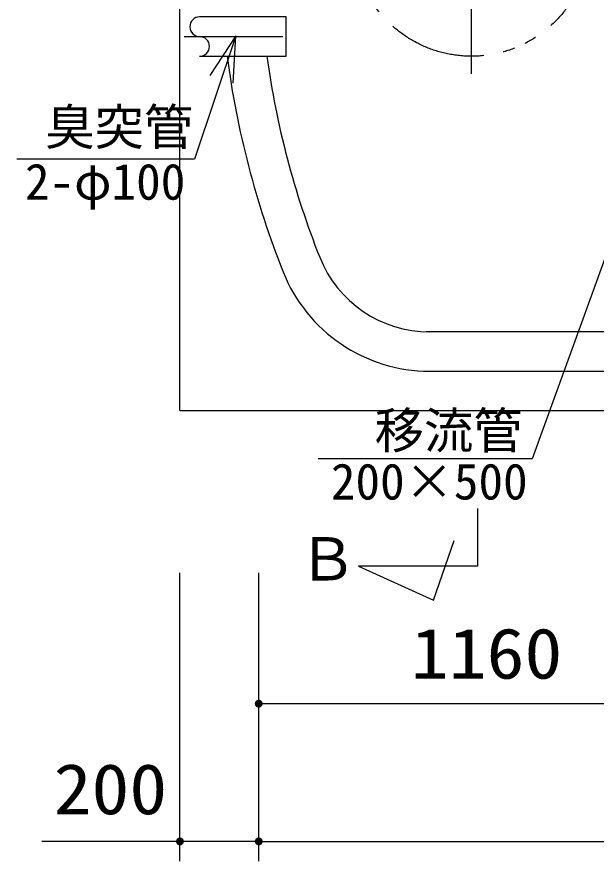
# Model space of a CAD drawing. Units: millimetres, scale not verified. Extents: x -14850 to 14850, y -10500 to 10500.
# Drawn here: x -10285 to -8814, y -1090 to 1054 of the extents above; entities that cross this region are included whole.
import ezdxf
from ezdxf.enums import TextEntityAlignment as Align

# ---------------------------------------------------------------- set-up
doc = ezdxf.new("R2010")
doc.units = ezdxf.units.MM
doc.header["$LTSCALE"] = 50
doc.linetypes.add('CHAIN1', pattern=[8, 5, -1, 1, -1])
doc.linetypes.add('DOUBLE_CHAIN1', pattern=[8.8, 5, -1, 0.6, -0.6, 0.6, -1])
for name, color, linetype, lineweight in [('0-0_空気管', 4, 'Continuous', 25), ('0-1_機器', 2, 'Continuous', 25), ('0-2_躯体', 5, 'Continuous', 25)]:
    doc.layers.add(name, color=color, linetype=linetype, lineweight=lineweight)
doc.styles.add('ＭＳ ゴシック', font='')
doc.styles.get('ＭＳ ゴシック').set_extended_font_data('MS Gothic')

msp = doc.modelspace()

# ---------------------------------------------------------------- linework, layer by layer
at = {"layer": '0-0_空気管', "color": 3}
for p, q in [((-9728.61, 1005.81), (-9833.33, 692.97)), ((-9833.33, 692.97), (-10284.51, 692.97)), ((-8976.5, -68.77), (-9519.88, -68.77))]:
    msp.add_line(p, q, dxfattribs=at)
msp.add_lwpolyline([(-9735.95, 886.04), (-9728.61, 1005.81), (-9794.86, 905.76)], dxfattribs=at)
at = {"layer": '0-1_機器'}
msp.add_line((-9870.62, 54.31), (-9870.62, 2454.31), dxfattribs=at)
at = {"layer": '0-1_機器', "color": 3}
for p, q in [((-9115.62, -194.74), (-9115.62, -341.11)), ((-9226.79, -427.62), (-9174.88, -276.22)), ((-9417.12, -341.11), (-9226.79, -427.62)), ((-9115.62, -341.11), (-9417.12, -341.11))]:
    msp.add_line(p, q, dxfattribs=at)
at = {"layer": '0-1_機器'}
msp.add_lwpolyline([(-9870.62, 54.31), (-6070.62, 54.31), (-6070.62, 2454.31), (-9870.62, 2454.31)], dxfattribs=at)
at = {"layer": '0-2_躯体', "color": 3, "linetype": 'CHAIN1'}
for p, q in [((-9130.62, 909.32), (-9130.62, 1599.31)), ((-9859.65, 1004.31), (-9586.88, 1004.31))]:
    msp.add_line(p, q, dxfattribs=at)
at = {"layer": '0-2_躯体', "color": 3}
for p, q in [((-8589.8, 1000.99), (-8976.5, -68.77)), ((-8547.98, 254.31), (-9245.4, 254.31)), ((-9236.97, 154.31), (-6965.62, 154.31))]:
    msp.add_line(p, q, dxfattribs=at)
at = {"layer": '0-2_躯体', "color": 2}
for p, q in [((-9870.62, -1090.25), (-9870.62, -357.94)), ((-9670.62, -1090.25), (-9670.62, -357.94)), ((-9670.62, -690.25), (-8510.62, -690.25)), ((-9870.62, -1040.25), (-10221.37, -1040.25)), ((-9670.62, -1040.25), (-9870.62, -1040.25)), ((-9670.62, -1040.25), (-6270.62, -1040.25))]:
    msp.add_line(p, q, dxfattribs=at)
at = {"layer": '0-2_躯体', "color": 3}
msp.add_lwpolyline([(-9820.62, 954.31), (-9600.75, 954.31), (-9600.75, 1054.31), (-9820.62, 1054.31)], dxfattribs=at)
at = {"layer": '0-2_躯体', "color": 3, "linetype": 'DOUBLE_CHAIN1'}
msp.add_circle((-9130.62, 1254.31), 300, dxfattribs=at)
at = {"layer": '0-2_躯体', "color": 3}
for centre, radius, start, end in [((-9820.62, 1029.31), 25, 90, 270), ((-9820.62, 979.31), 25, 270, 90), ((-7470.62, 1254.31), 2300, 187.49471, 201.61827), ((-7470.62, 1254.31), 2200, 187.83748, 201.61827), ((-9236.97, 554.31), 300, 201.61827, 270), ((-9236.97, 554.31), 400, 201.61827, 270)]:
    msp.add_arc(centre, radius, start, end, dxfattribs=at)
at = {"layer": '0-2_躯体'}
for points in [[(-9679.67, -685.99), (-9670.62, -690.25), (-9680.13, -687.16)], [(-9679.07, -684.89), (-9670.62, -690.25), (-9679.67, -685.99)], [(-9678.33, -683.88), (-9670.62, -690.25), (-9679.07, -684.89)], [(-9677.47, -682.96), (-9670.62, -690.25), (-9678.33, -683.88)], [(-9676.5, -682.16), (-9670.62, -690.25), (-9677.47, -682.96)], [(-9675.44, -681.49), (-9670.62, -690.25), (-9676.5, -682.16)], [(-9674.3, -680.95), (-9670.62, -690.25), (-9675.44, -681.49)], [(-9673.11, -680.57), (-9670.62, -690.25), (-9674.3, -680.95)], [(-9671.88, -680.33), (-9670.62, -690.25), (-9673.11, -680.57)], [(-9670.62, -680.25), (-9670.62, -690.25), (-9671.88, -680.33)], [(-9670.62, -680.25), (-9660.62, -690.25), (-9670.62, -690.25)], [(-9669.99, -680.27), (-9660.62, -690.25), (-9670.62, -680.25)], [(-9668.75, -680.43), (-9660.62, -690.25), (-9669.99, -680.27)], [(-9667.53, -680.74), (-9660.62, -690.25), (-9668.75, -680.43)], [(-9666.36, -681.2), (-9660.62, -690.25), (-9667.53, -680.74)], [(-9665.26, -681.81), (-9660.62, -690.25), (-9666.36, -681.2)], [(-9664.25, -682.55), (-9660.62, -690.25), (-9665.26, -681.81)], [(-9663.33, -683.41), (-9660.62, -690.25), (-9664.25, -682.55)], [(-9662.53, -684.37), (-9660.62, -690.25), (-9663.33, -683.41)], [(-9661.86, -685.43), (-9660.62, -690.25), (-9662.53, -684.37)], [(-9661.32, -686.57), (-9660.62, -690.25), (-9661.86, -685.43)], [(-9680.6, -689.62), (-9670.62, -690.25), (-9680.62, -690.25)], [(-9680.62, -690.25), (-9680.31, -692.74), (-9680.54, -691.51)], [(-9670.62, -690.25), (-9680.31, -692.74), (-9680.62, -690.25)], [(-9680.45, -688.38), (-9670.62, -690.25), (-9680.6, -689.62)], [(-9680.13, -687.16), (-9670.62, -690.25), (-9680.45, -688.38)], [(-9670.62, -690.25), (-9679.92, -693.93), (-9680.31, -692.74)], [(-9670.62, -690.25), (-9679.39, -695.07), (-9679.92, -693.93)], [(-9670.62, -690.25), (-9678.71, -696.13), (-9679.39, -695.07)], [(-9670.62, -690.25), (-9677.91, -697.1), (-9678.71, -696.13)], [(-9670.62, -690.25), (-9677, -697.96), (-9677.91, -697.1)], [(-9670.62, -690.25), (-9675.98, -698.7), (-9677, -697.96)], [(-9670.62, -690.25), (-9674.88, -699.3), (-9675.98, -698.7)], [(-9670.62, -690.25), (-9673.71, -699.76), (-9674.88, -699.3)], [(-9670.62, -690.25), (-9672.5, -700.08), (-9673.71, -699.76)], [(-9670.62, -690.25), (-9671.25, -700.23), (-9672.5, -700.08)], [(-9670.62, -690.25), (-9670.62, -700.25), (-9671.25, -700.23)], [(-9670.62, -690.25), (-9669.37, -700.17), (-9670.62, -700.25)], [(-9660.62, -690.25), (-9669.37, -700.17), (-9670.62, -690.25)], [(-9660.62, -690.25), (-9668.14, -699.94), (-9669.37, -700.17)], [(-9660.62, -690.25), (-9666.94, -699.55), (-9668.14, -699.94)], [(-9660.62, -690.25), (-9665.8, -699.02), (-9666.94, -699.55)], [(-9660.62, -690.25), (-9664.74, -698.34), (-9665.8, -699.02)], [(-9660.62, -690.25), (-9663.78, -697.54), (-9664.74, -698.34)], [(-9660.62, -690.25), (-9662.92, -696.63), (-9663.78, -697.54)], [(-9660.62, -690.25), (-9662.18, -695.61), (-9662.92, -696.63)], [(-9660.62, -690.25), (-9661.57, -694.51), (-9662.18, -695.61)], [(-9660.62, -690.25), (-9661.11, -693.34), (-9661.57, -694.51)], [(-9660.94, -687.77), (-9660.62, -690.25), (-9661.32, -686.57)], [(-9660.62, -690.25), (-9660.8, -692.13), (-9661.11, -693.34)], [(-9660.7, -689), (-9660.62, -690.25), (-9660.94, -687.77)], [(-9660.62, -690.25), (-9660.64, -690.88), (-9660.8, -692.13)], [(-9880.6, -1039.62), (-9870.62, -1040.25), (-9880.62, -1040.25)], [(-9880.62, -1040.25), (-9880.31, -1042.74), (-9880.54, -1041.51)], [(-9870.62, -1040.25), (-9880.31, -1042.74), (-9880.62, -1040.25)], [(-9880.45, -1038.38), (-9870.62, -1040.25), (-9880.6, -1039.62)], [(-9880.13, -1037.16), (-9870.62, -1040.25), (-9880.45, -1038.38)], [(-9870.62, -1040.25), (-9879.92, -1043.93), (-9880.31, -1042.74)], [(-9879.67, -1035.99), (-9870.62, -1040.25), (-9880.13, -1037.16)], [(-9870.62, -1040.25), (-9879.39, -1045.07), (-9879.92, -1043.93)], [(-9879.07, -1034.89), (-9870.62, -1040.25), (-9879.67, -1035.99)], [(-9870.62, -1040.25), (-9878.71, -1046.13), (-9879.39, -1045.07)], [(-9878.33, -1033.88), (-9870.62, -1040.25), (-9879.07, -1034.89)], [(-9870.62, -1040.25), (-9877.91, -1047.1), (-9878.71, -1046.13)], [(-9877.47, -1032.96), (-9870.62, -1040.25), (-9878.33, -1033.88)], [(-9870.62, -1040.25), (-9877, -1047.96), (-9877.91, -1047.1)], [(-9876.5, -1032.16), (-9870.62, -1040.25), (-9877.47, -1032.96)], [(-9870.62, -1040.25), (-9875.98, -1048.7), (-9877, -1047.96)], [(-9875.44, -1031.49), (-9870.62, -1040.25), (-9876.5, -1032.16)], [(-9870.62, -1040.25), (-9874.88, -1049.3), (-9875.98, -1048.7)], [(-9874.3, -1030.95), (-9870.62, -1040.25), (-9875.44, -1031.49)], [(-9870.62, -1040.25), (-9873.71, -1049.76), (-9874.88, -1049.3)], [(-9873.11, -1030.57), (-9870.62, -1040.25), (-9874.3, -1030.95)], [(-9870.62, -1040.25), (-9872.5, -1050.08), (-9873.71, -1049.76)], [(-9871.88, -1030.33), (-9870.62, -1040.25), (-9873.11, -1030.57)], [(-9870.62, -1040.25), (-9871.25, -1050.23), (-9872.5, -1050.08)], [(-9870.62, -1030.25), (-9870.62, -1040.25), (-9871.88, -1030.33)], [(-9870.62, -1040.25), (-9870.62, -1050.25), (-9871.25, -1050.23)], [(-9870.62, -1030.25), (-9860.62, -1040.25), (-9870.62, -1040.25)], [(-9869.99, -1030.27), (-9860.62, -1040.25), (-9870.62, -1030.25)], [(-9870.62, -1040.25), (-9869.37, -1050.17), (-9870.62, -1050.25)], [(-9860.62, -1040.25), (-9869.37, -1050.17), (-9870.62, -1040.25)], [(-9868.75, -1030.43), (-9860.62, -1040.25), (-9869.99, -1030.27)], [(-9860.62, -1040.25), (-9868.14, -1049.94), (-9869.37, -1050.17)], [(-9867.53, -1030.74), (-9860.62, -1040.25), (-9868.75, -1030.43)], [(-9860.62, -1040.25), (-9866.94, -1049.55), (-9868.14, -1049.94)], [(-9866.36, -1031.2), (-9860.62, -1040.25), (-9867.53, -1030.74)], [(-9860.62, -1040.25), (-9865.81, -1049.02), (-9866.94, -1049.55)], [(-9865.26, -1031.81), (-9860.62, -1040.25), (-9866.36, -1031.2)], [(-9860.62, -1040.25), (-9864.74, -1048.34), (-9865.81, -1049.02)], [(-9864.25, -1032.55), (-9860.62, -1040.25), (-9865.26, -1031.81)], [(-9860.62, -1040.25), (-9863.78, -1047.54), (-9864.74, -1048.34)], [(-9863.33, -1033.41), (-9860.62, -1040.25), (-9864.25, -1032.55)], [(-9860.62, -1040.25), (-9862.92, -1046.63), (-9863.78, -1047.54)], [(-9862.53, -1034.37), (-9860.62, -1040.25), (-9863.33, -1033.41)], [(-9860.62, -1040.25), (-9862.18, -1045.61), (-9862.92, -1046.63)], [(-9861.86, -1035.43), (-9860.62, -1040.25), (-9862.53, -1034.37)], [(-9860.62, -1040.25), (-9861.57, -1044.51), (-9862.18, -1045.61)], [(-9861.32, -1036.57), (-9860.62, -1040.25), (-9861.86, -1035.43)], [(-9860.62, -1040.25), (-9861.11, -1043.34), (-9861.57, -1044.51)], [(-9860.94, -1037.77), (-9860.62, -1040.25), (-9861.32, -1036.57)], [(-9860.62, -1040.25), (-9860.8, -1042.13), (-9861.11, -1043.34)], [(-9860.7, -1039), (-9860.62, -1040.25), (-9860.94, -1037.77)], [(-9860.62, -1040.25), (-9860.64, -1040.88), (-9860.8, -1042.13)], [(-9680.6, -1039.62), (-9670.62, -1040.25), (-9680.62, -1040.25)], [(-9680.62, -1040.25), (-9680.31, -1042.74), (-9680.54, -1041.51)], [(-9670.62, -1040.25), (-9680.31, -1042.74), (-9680.62, -1040.25)], [(-9680.45, -1038.38), (-9670.62, -1040.25), (-9680.6, -1039.62)], [(-9680.13, -1037.16), (-9670.62, -1040.25), (-9680.45, -1038.38)], [(-9670.62, -1040.25), (-9679.92, -1043.93), (-9680.31, -1042.74)], [(-9679.67, -1035.99), (-9670.62, -1040.25), (-9680.13, -1037.16)], [(-9670.62, -1040.25), (-9679.39, -1045.07), (-9679.92, -1043.93)], [(-9679.07, -1034.89), (-9670.62, -1040.25), (-9679.67, -1035.99)], [(-9670.62, -1040.25), (-9678.71, -1046.13), (-9679.39, -1045.07)], [(-9678.33, -1033.88), (-9670.62, -1040.25), (-9679.07, -1034.89)], [(-9670.62, -1040.25), (-9677.91, -1047.1), (-9678.71, -1046.13)], [(-9677.47, -1032.96), (-9670.62, -1040.25), (-9678.33, -1033.88)], [(-9670.62, -1040.25), (-9677, -1047.96), (-9677.91, -1047.1)], [(-9676.5, -1032.16), (-9670.62, -1040.25), (-9677.47, -1032.96)], [(-9670.62, -1040.25), (-9675.98, -1048.7), (-9677, -1047.96)], [(-9675.44, -1031.49), (-9670.62, -1040.25), (-9676.5, -1032.16)], [(-9670.62, -1040.25), (-9674.88, -1049.3), (-9675.98, -1048.7)], [(-9674.3, -1030.95), (-9670.62, -1040.25), (-9675.44, -1031.49)], [(-9670.62, -1040.25), (-9673.71, -1049.76), (-9674.88, -1049.3)], [(-9673.11, -1030.57), (-9670.62, -1040.25), (-9674.3, -1030.95)], [(-9670.62, -1040.25), (-9672.5, -1050.08), (-9673.71, -1049.76)], [(-9671.88, -1030.33), (-9670.62, -1040.25), (-9673.11, -1030.57)], [(-9670.62, -1040.25), (-9671.25, -1050.23), (-9672.5, -1050.08)], [(-9670.62, -1030.25), (-9670.62, -1040.25), (-9671.88, -1030.33)], [(-9670.62, -1040.25), (-9670.62, -1050.25), (-9671.25, -1050.23)], [(-9670.62, -1030.25), (-9660.62, -1040.25), (-9670.62, -1040.25)], [(-9669.99, -1030.27), (-9660.62, -1040.25), (-9670.62, -1030.25)], [(-9670.62, -1040.25), (-9669.37, -1050.17), (-9670.62, -1050.25)], [(-9660.62, -1040.25), (-9669.37, -1050.17), (-9670.62, -1040.25)], [(-9668.75, -1030.43), (-9660.62, -1040.25), (-9669.99, -1030.27)], [(-9660.62, -1040.25), (-9668.14, -1049.94), (-9669.37, -1050.17)], [(-9667.53, -1030.74), (-9660.62, -1040.25), (-9668.75, -1030.43)], [(-9660.62, -1040.25), (-9666.94, -1049.55), (-9668.14, -1049.94)], [(-9666.36, -1031.2), (-9660.62, -1040.25), (-9667.53, -1030.74)], [(-9660.62, -1040.25), (-9665.8, -1049.02), (-9666.94, -1049.55)], [(-9665.26, -1031.81), (-9660.62, -1040.25), (-9666.36, -1031.2)], [(-9660.62, -1040.25), (-9664.74, -1048.34), (-9665.8, -1049.02)], [(-9664.25, -1032.55), (-9660.62, -1040.25), (-9665.26, -1031.81)], [(-9660.62, -1040.25), (-9663.78, -1047.54), (-9664.74, -1048.34)], [(-9663.33, -1033.41), (-9660.62, -1040.25), (-9664.25, -1032.55)], [(-9660.62, -1040.25), (-9662.92, -1046.63), (-9663.78, -1047.54)], [(-9662.53, -1034.37), (-9660.62, -1040.25), (-9663.33, -1033.41)], [(-9660.62, -1040.25), (-9662.18, -1045.61), (-9662.92, -1046.63)], [(-9661.86, -1035.43), (-9660.62, -1040.25), (-9662.53, -1034.37)], [(-9660.62, -1040.25), (-9661.57, -1044.51), (-9662.18, -1045.61)], [(-9661.32, -1036.57), (-9660.62, -1040.25), (-9661.86, -1035.43)], [(-9660.62, -1040.25), (-9661.11, -1043.34), (-9661.57, -1044.51)], [(-9660.94, -1037.77), (-9660.62, -1040.25), (-9661.32, -1036.57)], [(-9660.62, -1040.25), (-9660.8, -1042.13), (-9661.11, -1043.34)], [(-9660.7, -1039), (-9660.62, -1040.25), (-9660.94, -1037.77)], [(-9660.62, -1040.25), (-9660.64, -1040.88), (-9660.8, -1042.13)]]:
    msp.add_solid(points, dxfattribs=at)

# ---------------------------------------------------------------- texts
at = {"layer": '0-0_空気管', "style": 'ＭＳ ゴシック'}
for s, p in [('臭突管', (-10212.48, 701.38)), ('2-φ100', (-10264.08, 562.39)), ('移流管', (-9376.42, -69.83)), ('200×500', (-9487.56, -199.22))]:
    msp.add_text(s, height=91.79, dxfattribs=at).set_placement(p, align=Align.BOTTOM_LEFT)
at = {"layer": '0-1_機器', "color": 4, "style": 'ＭＳ ゴシック'}
msp.add_text('Ｂ', height=110, dxfattribs=at).set_placement((-9570.93, -410.43), align=Align.BOTTOM_LEFT)
at = {"layer": '0-2_躯体', "color": 4, "style": 'ＭＳ ゴシック', "width": 1.1}
for s, p in [('1160', (-9284.37, -665.25)), ('200', (-10191.24, -1009.75))]:
    msp.add_text(s, height=128.4, dxfattribs=at).set_placement(p, align=Align.BOTTOM_LEFT)

doc.saveas('drawing.dxf')
